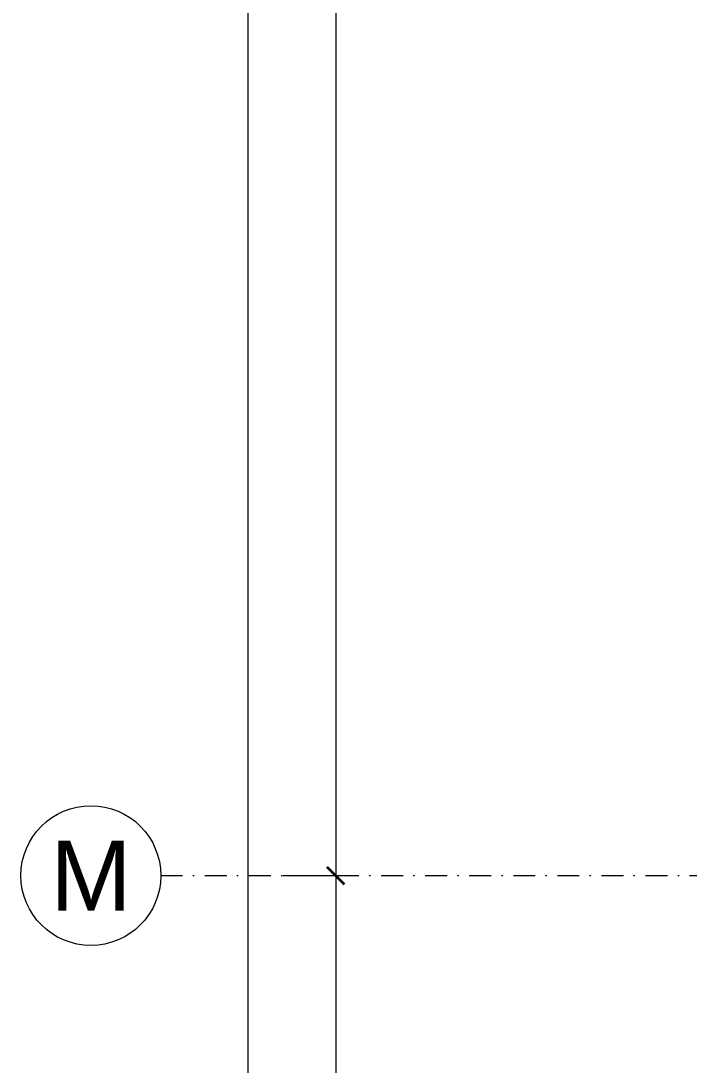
# Model space of a CAD drawing. Extents: x -1701 to 23780, y -363 to 7742.
# Drawn here: x 842.5 to 1033.5, y 1130.8 to 1429.6 of the extents above; entities that cross this region are included whole.
import ezdxf
from ezdxf.enums import TextEntityAlignment as Align

# ---------------------------------------------------------------- set-up
doc = ezdxf.new("R2010")
doc.units = 0
doc.header["$LTSCALE"] = 25
doc.header["$MEASUREMENT"] = 0
doc.header["$PDMODE"] = 1
doc.linetypes.add('Audi$0$DASHDOT2', pattern=[0.5, 0.25, -0.125, 0, -0.125])
doc.layers.get('0').update_dxf_attribs({"color": 9, "lineweight": 9})
doc.layers.get('Defpoints').update_dxf_attribs({"color": 9, "lineweight": 9})
for name, color, linetype, lineweight in [('Audi$0$10', 8, 'Continuous', 9), ('Audi$0$24', 8, 'Audi$0$DASHDOT2', 9), ('Audi$0$25', 8, 'Continuous', 9)]:
    doc.layers.add(name, color=color, linetype=linetype, lineweight=lineweight)
doc.styles.add('Audi$0$Arial', font='arial.ttf', dxfattribs={"height": 2.5})
doc.styles.add('Audi$0$MuuM_TEXT-STANDART', font='ARIALN.TTF')
doc.dimstyles.new('Audi$0$MuuM_DIM50', dxfattribs={"dimscale": 5, "dimtxt": 2, "dimasz": 1, "dimexe": 1, "dimexo": 1, "dimgap": 1, "dimtad": 1, "dimdec": 1, "dimrnd": 0.5, "dimdsep": 46, "dimtxsty": 'Audi$0$MuuM_TEXT-STANDART', "dimblk": 'Audi$0$_ArchTick', "dimcen": 0, "dimdle": 0.15, "dimclrd": 256, "dimclre": 256, "dimclrt": 256, "dimadec": 0, "dimazin": 0, "dimtfac": 5, "dimtdec": 1, "dimtix": 1, "dimtmove": 2, "dimatfit": 3, "dimldrblk": 'Audi$0$_Dot', "dimfxl": 3, "dimfxlon": 1, "dimtolj": 1, "dimlwd": -1, "dimlwe": -1, "dimarcsym": 0})

# ---------------------------------------------------------------- blocks, each defined once
blk = doc.blocks.new('Audi$0$0_aks')
at = {"linetype": 'Continuous'}
blk.add_circle((0, 0), 2, dxfattribs=at)
at = {"style": 'Audi$0$Arial'}
blk.add_attdef('AKS', text='', height=2, dxfattribs=at).set_placement((0, 0), align=Align.MIDDLE_CENTER)
blk = doc.blocks.new('Audi$0$_ArchTick')
at = {"color": 0, "linetype": 'ByBlock', "const_width": 0.15}
blk.add_lwpolyline([(-0.5, -0.5), (0.5, 0.5)], dxfattribs=at)
blk = doc.blocks.new('*D4768')
at = {"layer": 'Audi$0$25', "transparency": 16777216}
for p, q in [((-3830, 800), (-3810, 800)), ((-3815, -2440.75), (-3815, 800.75)), ((-3830, -2440), (-3810, -2440))]:
    blk.add_line(p, q, dxfattribs=at)
at = {"layer": 'Defpoints', "color": 0, "transparency": 16777216}
for p in [(-3840, 800), (-3815, 800), (-3840, -2440)]:
    blk.add_point(p, dxfattribs=at)
at = {"layer": 'Audi$0$25', "transparency": 16777216, "xscale": 5, "yscale": 5, "zscale": 5}
for p, rotation in [((-3815, 800), 90), ((-3815, -2440), 270)]:
    blk.add_blockref('Audi$0$_ArchTick', p, dxfattribs=dict(at, rotation=rotation))
at = {"layer": 'Audi$0$25', "transparency": 16777216, "insert": (-3825.11, -820), "char_height": 10, "attachment_point": 5, "rotation": 90, "style": 'Audi$0$MuuM_TEXT-STANDART'}
blk.add_mtext('\\A1;3240', dxfattribs=at)
blk = doc.blocks.new('Audi$0$_Dot')
at = {"color": 0, "linetype": 'ByBlock', "lineweight": -2}
blk.add_line((-0.5, 0), (-1, 0), dxfattribs=at)
at = {"color": 0, "linetype": 'ByBlock', "const_width": 0.5}
blk.add_lwpolyline([(-0.25, 0, 1), (0.25, 0, 1)], format="xyb", close=True, dxfattribs=at)
blk = doc.blocks.new('*D4772')
at = {"layer": 'Audi$0$25', "transparency": 16777216}
for p, q in [((-3805, -800), (-3785, -800)), ((-3790, -799.25), (-3790, -1600.75)), ((-3805, -1600), (-3785, -1600))]:
    blk.add_line(p, q, dxfattribs=at)
at = {"layer": 'Defpoints', "color": 0, "transparency": 16777216}
for p in [(-3840, -800), (-3840, -1600), (-3790, -1600)]:
    blk.add_point(p, dxfattribs=at)
at = {"layer": 'Audi$0$25', "transparency": 16777216, "xscale": 5, "yscale": 5, "zscale": 5}
for p, rotation in [((-3790, -800), 90), ((-3790, -1600), 270)]:
    blk.add_blockref('Audi$0$_ArchTick', p, dxfattribs=dict(at, rotation=rotation))
at = {"layer": 'Audi$0$25', "transparency": 16777216, "insert": (-3800.11, -1200), "char_height": 10, "attachment_point": 5, "rotation": 90, "style": 'Audi$0$MuuM_TEXT-STANDART'}
blk.add_mtext('\\A1;800', dxfattribs=at)
blk = doc.blocks.new('*D4761')
at = {"layer": 'Audi$0$25', "transparency": 16777216}
for p, q in [((-3805, -1600), (-3785, -1600)), ((-3790, -1599.25), (-3790, -2440.75)), ((-3805, -2440), (-3785, -2440))]:
    blk.add_line(p, q, dxfattribs=at)
at = {"layer": 'Defpoints', "color": 0, "transparency": 16777216}
for p in [(-3840, -1600), (-3840, -2440), (-3790, -2440)]:
    blk.add_point(p, dxfattribs=at)
at = {"layer": 'Audi$0$25', "transparency": 16777216, "xscale": 5, "yscale": 5, "zscale": 5}
for p, rotation in [((-3790, -1600), 90), ((-3790, -2440), 270)]:
    blk.add_blockref('Audi$0$_ArchTick', p, dxfattribs=dict(at, rotation=rotation))
at = {"layer": 'Audi$0$25', "transparency": 16777216, "insert": (-3800.11, -2020), "char_height": 10, "attachment_point": 5, "rotation": 90, "style": 'Audi$0$MuuM_TEXT-STANDART'}
blk.add_mtext('\\A1;840', dxfattribs=at)
blk = doc.blocks.new('Audi$0$P-AKS_AUDI')
at = {"layer": 'Audi$0$24'}
blk.add_lwpolyline([(-3840, -1600), (360, -1600)], dxfattribs=at)
at = {"layer": 'Audi$0$24', "xscale": 10, "yscale": 10, "zscale": 10}
blk.add_blockref('Audi$0$0_aks', (-3860, -1600), dxfattribs=at).add_auto_attribs({'AKS': 'M'})
at = {"layer": 'Audi$0$25'}
for base, p1, p2, picture, middle in [((-3815, 800), (-3840, -2440), (-3840, 800), '*D4768', (-3825.11, -820)), ((-3790, -1600), (-3840, -800), (-3840, -1600), '*D4772', (-3800.11, -1200)), ((-3790, -2440), (-3840, -1600), (-3840, -2440), '*D4761', (-3800.11, -2020))]:
    dim = blk.add_linear_dim(base=base, p1=p1, p2=p2, angle=90, dimstyle='Audi$0$MuuM_DIM50', dxfattribs=at)
    dim.commit()
    dim.dimension.update_dxf_attribs({"geometry": picture, "text_midpoint": middle})
blk = doc.blocks.new('Audi$0$p-zemin kat')
at = {"layer": 'Audi$0$24'}
blk.add_blockref('Audi$0$P-AKS_AUDI', (4722.5, 2785), dxfattribs=at)
blk = doc.blocks.new('Audi')
at = {"layer": 'Audi$0$10'}
blk.add_blockref('Audi$0$p-zemin kat', (0, 0), dxfattribs=at)

msp = doc.modelspace()

# ---------------------------------------------------------------- block references
at = {"color": 6}
msp.add_blockref('Audi', (0, 0), dxfattribs=at)

doc.saveas('drawing.dxf')
